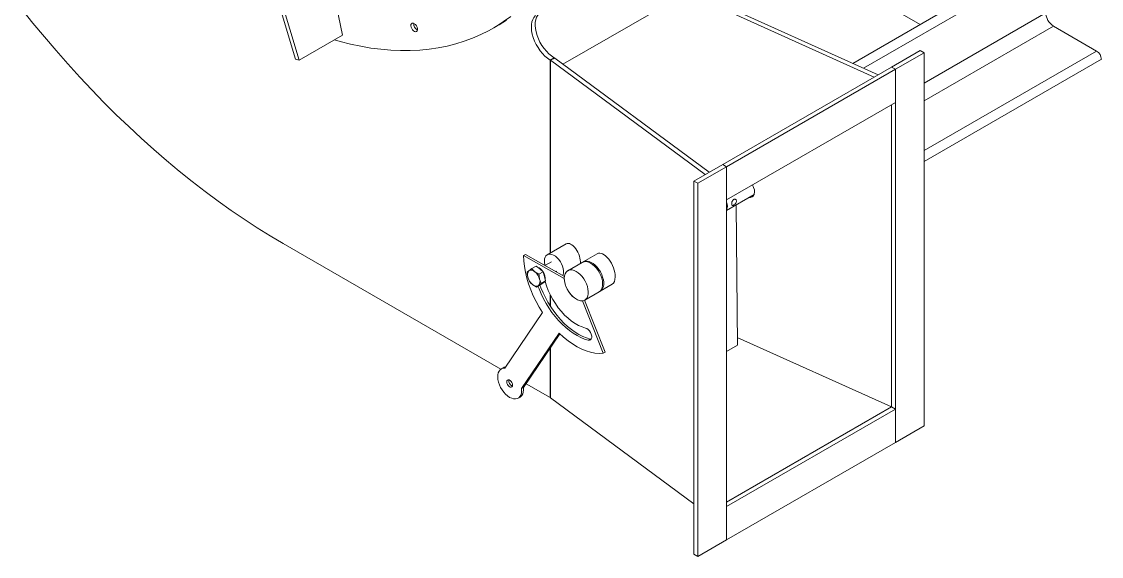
# Model space of a CAD drawing. Header units: millimetres. Extents: x 34 to 332, y 38 to 228.
# Drawn here: x 289.94 to 329.74, y 38.25 to 57.97 of the extents above; entities that cross this region are included whole.
import ezdxf

# ---------------------------------------------------------------- set-up
doc = ezdxf.new("R2010")
doc.units = ezdxf.units.MM

msp = doc.modelspace()

# ---------------------------------------------------------------- linework, layer by layer
at = {"color": 7, "linetype": 'Continuous', "lineweight": 15}
for p, q in [((301.768, 57.468), (300.518, 63.577)), ((314.988, 62.53), (323.062, 57.869)), ((298.337, 62.268), (300.04, 56.586)), ((300.177, 56.55), (298.455, 62.294)), ((327.517, 60.441), (320.579, 56.435)), ((321.372, 55.931), (314.09, 59.215)), ((321.515, 56.013), (314.213, 59.306)), ((309.889, 56.405), (314.069, 58.817)), ((309.889, 56.405), (314.069, 58.817)), ((307.344, 57.742), (307.45, 57.803)), ((327.976, 57.807), (329.567, 56.889)), ((301.768, 57.468), (300.177, 56.55)), ((304.518, 57.674), (304.535, 57.665)), ((300.177, 56.55), (300.04, 56.586)), ((309.427, 56.558), (309.568, 56.64)), ((309.427, 56.558), (309.433, 56.554)), ((309.433, 56.554), (309.583, 56.631)), ((309.439, 56.55), (309.596, 56.621)), ((315.143, 52.335), (309.439, 56.55)), ((309.568, 56.64), (309.583, 56.631)), ((315.286, 52.417), (309.596, 56.621)), ((322.006, 56.297), (323.067, 56.909)), ((322.148, 56.215), (323.208, 56.827)), ((323.208, 56.827), (323.067, 56.909)), ((323.208, 56.827), (323.208, 43.069)), ((329.744, 56.583), (323.208, 52.81)), ((315.784, 52.705), (322.006, 56.297)), ((315.925, 52.623), (322.148, 56.215)), ((322.148, 56.215), (322.006, 56.297)), ((322.148, 56.215), (322.148, 54.99)), ((322.148, 42.456), (322.148, 56.215)), ((322.148, 54.99), (315.925, 51.398)), ((322.006, 43.763), (322.006, 54.909)), ((314.723, 52.092), (315.784, 52.705)), ((314.864, 52.011), (315.925, 52.623)), ((315.925, 52.623), (315.784, 52.705)), ((315.925, 51.398), (315.925, 52.623)), ((315.925, 52.623), (315.925, 38.864)), ((314.864, 52.011), (314.723, 52.092)), ((314.723, 38.334), (314.723, 52.092)), ((314.864, 38.252), (314.864, 52.011)), ((315.925, 51.011), (316.944, 51.599)), ((316.277, 51.214), (316.325, 46.043)), ((299.586, 49.787), (307.603, 45.159)), ((310.012, 49.78), (309.318, 49.379)), ((308.443, 49.345), (308.513, 49.386)), ((308.513, 49.386), (309.95, 48.574)), ((311.159, 49.414), (310.644, 49.117)), ((308.443, 49.345), (309.945, 48.496)), ((309.468, 49.119), (309.229, 48.982)), ((310.605, 49.094), (310.075, 48.788)), ((308.75, 48.865), (308.643, 48.787)), ((308.909, 48.956), (308.75, 48.865)), ((309.011, 48.657), (308.86, 48.749)), ((308.909, 48.956), (309.04, 48.853)), ((309.17, 48.749), (309.011, 48.657)), ((309.04, 48.853), (309.17, 48.749)), ((309.17, 48.749), (309.214, 48.579)), ((309.214, 48.579), (309.257, 48.409)), ((309.633, 48.753), (309.668, 48.773)), ((309.937, 48.582), (309.953, 48.591)), ((308.664, 48.393), (308.774, 48.277)), ((309.084, 48.277), (308.925, 48.185)), ((308.925, 48.185), (308.991, 48.239)), ((309.171, 48.343), (309.084, 48.277)), ((309.257, 48.409), (309.098, 48.317)), ((309.165, 48.339), (309.18, 48.347)), ((309.257, 48.409), (309.171, 48.343)), ((311.269, 48.034), (311.707, 48.287)), ((310.7, 47.705), (311.23, 48.011)), ((310.612, 47.678), (311.377, 45.742)), ((310.69, 47.7), (311.448, 45.783)), ((307.753, 45.197), (309.141, 47.242)), ((309.757, 46.486), (308.369, 44.441)), ((309.783, 46.461), (308.44, 44.482)), ((310.9, 46.267), (310.829, 46.226)), ((310.935, 46.264), (310.9, 46.267)), ((316.323, 46.326), (322.005, 43.762)), ((311.377, 45.742), (311.448, 45.783)), ((316.325, 46.043), (315.925, 45.812)), ((307.689, 45.21), (307.619, 45.169)), ((308.534, 44.621), (309.427, 44.106)), ((308.369, 44.441), (308.44, 44.482)), ((308.244, 44.086), (308.314, 44.127)), ((309.439, 44.098), (314.723, 40.193)), ((315.925, 40.252), (322.006, 43.763)), ((322.005, 43.762), (315.925, 40.252)), ((315.925, 40.089), (322.148, 43.681)), ((322.148, 43.681), (322.006, 43.763)), ((322.148, 43.681), (322.148, 42.456)), ((323.208, 43.069), (322.148, 42.456)), ((322.148, 42.456), (315.925, 38.864)), ((315.925, 38.864), (315.925, 40.089)), ((315.925, 38.864), (314.864, 38.252)), ((314.864, 38.252), (314.723, 38.334))]:
    msp.add_line(p, q, dxfattribs=at)
at = {"color": 8, "linetype": 'Continuous', "lineweight": 15}
for p, q in [((327.694, 60.135), (320.976, 56.256)), ((327.694, 58.297), (323.208, 55.708)), ((327.976, 57.807), (323.208, 55.055)), ((309.427, 49.442), (309.427, 56.558)), ((309.439, 49.449), (309.439, 56.55)), ((329.567, 56.889), (323.208, 53.218)), ((309.427, 47.484), (309.427, 47.9)), ((309.439, 47.465), (309.439, 47.876)), ((309.427, 44.106), (309.427, 45.936)), ((309.439, 44.098), (309.439, 45.953))]:
    msp.add_line(p, q, dxfattribs=at)
at = {"color": 7, "linetype": 'Continuous', "lineweight": 15, "flags": 128}
for points in [[(289.94, 58.443), (290.357, 57.921), (290.779, 57.409), (291.208, 56.906), (291.643, 56.413), (292.082, 55.929), (292.527, 55.456), (292.976, 54.993), (293.43, 54.542), (293.887, 54.101), (294.349, 53.672), (294.814, 53.255), (295.282, 52.85), (295.753, 52.457), (296.227, 52.077), (296.702, 51.709), (297.18, 51.355), (297.659, 51.014), (298.14, 50.686), (298.621, 50.372), (299.104, 50.072), (299.586, 49.787)], [(307.974, 58.161), (307.71, 57.972), (307.437, 57.797), (307.155, 57.638), (306.865, 57.494), (306.566, 57.365), (306.259, 57.252), (305.945, 57.155), (305.623, 57.074), (305.294, 57.008), (304.958, 56.959), (304.615, 56.926), (304.267, 56.908), (303.913, 56.907), (303.553, 56.922), (303.188, 56.953), (302.819, 57), (302.445, 57.063), (302.067, 57.142), (301.686, 57.236), (301.47, 57.296)], [(309.427, 56.558), (309.329, 56.624), (309.233, 56.704), (309.142, 56.797), (309.056, 56.901), (308.977, 57.014), (308.907, 57.134), (308.848, 57.258), (308.799, 57.385), (308.763, 57.511), (308.74, 57.634), (308.731, 57.752), (308.734, 57.863), (308.752, 57.964), (308.782, 58.054), (308.826, 58.131), (308.88, 58.193)], [(309.568, 56.64), (309.47, 56.706), (309.375, 56.786), (309.283, 56.879), (309.197, 56.983), (309.118, 57.096), (309.049, 57.216), (308.989, 57.34), (308.941, 57.466), (308.905, 57.592), (308.882, 57.716), (308.872, 57.834), (308.876, 57.945), (308.893, 58.046), (308.924, 58.136), (308.967, 58.213), (309.022, 58.275)], [(304.35, 57.667), (304.388, 57.629), (304.429, 57.604), (304.468, 57.595), (304.501, 57.604), (304.524, 57.63), (304.535, 57.668), (304.533, 57.717), (304.517, 57.769), (304.491, 57.82), (304.455, 57.864), (304.415, 57.896), (304.375, 57.913), (304.339, 57.913), (304.31, 57.895), (304.293, 57.863), (304.288, 57.819), (304.297, 57.768), (304.319, 57.715), (304.35, 57.667)], [(307.816, 58.033), (307.543, 57.858), (307.45, 57.803)], [(309.214, 49.15), (309.22, 49.224), (309.239, 49.287), (309.27, 49.339), (309.312, 49.376), (309.363, 49.397), (309.421, 49.402), (309.484, 49.391), (309.551, 49.364), (309.618, 49.321), (309.683, 49.265), (309.744, 49.198), (309.799, 49.121), (309.846, 49.038), (309.882, 48.952), (309.907, 48.865), (309.92, 48.782), (309.92, 48.704), (309.907, 48.635), (309.896, 48.605)], [(309.141, 47.242), (309.017, 47.445), (308.903, 47.653), (308.8, 47.866), (308.709, 48.081), (308.63, 48.298), (308.565, 48.515), (308.513, 48.729), (308.475, 48.94), (308.452, 49.146), (308.443, 49.345)], [(309.238, 48.987), (309.22, 49.069), (309.214, 49.15)], [(310.625, 49.104), (310.665, 49.127), (310.725, 49.144), (310.792, 49.144), (310.864, 49.128), (310.938, 49.096), (311.013, 49.049), (311.086, 48.989), (311.156, 48.916), (311.22, 48.834), (311.276, 48.744), (311.323, 48.65), (311.359, 48.553), (311.384, 48.457), (311.397, 48.365), (311.397, 48.278), (311.384, 48.2), (311.359, 48.133), (311.323, 48.078), (311.276, 48.038), (311.249, 48.024)], [(311.23, 48.011), (311.276, 48.047), (311.314, 48.099), (311.341, 48.164), (311.356, 48.24), (311.359, 48.325), (311.348, 48.417), (311.326, 48.512), (311.291, 48.609), (311.246, 48.704), (311.191, 48.795), (311.129, 48.879), (311.06, 48.953), (310.987, 49.016), (310.913, 49.066)], [(310.382, 48.76), (310.308, 48.794), (310.235, 48.814), (310.167, 48.816), (310.106, 48.803), (310.052, 48.773), (310.008, 48.728), (309.975, 48.67), (309.954, 48.599), (309.945, 48.518), (309.949, 48.429), (309.966, 48.335), (309.995, 48.239), (310.035, 48.142), (310.085, 48.049), (310.144, 47.961), (310.209, 47.882), (310.28, 47.813), (310.354, 47.757), (310.429, 47.714), (310.503, 47.687), (310.573, 47.676), (310.639, 47.682), (310.696, 47.704), (310.745, 47.741), (310.784, 47.793), (310.811, 47.858), (310.826, 47.934), (310.828, 48.019), (310.818, 48.111), (310.795, 48.206), (310.761, 48.303), (310.716, 48.398), (310.661, 48.489), (310.598, 48.573), (310.53, 48.647), (310.457, 48.71), (310.382, 48.76)], [(308.975, 48.214), (309.013, 48.114), (309.089, 47.934), (309.175, 47.756), (309.271, 47.582), (309.375, 47.413), (309.487, 47.251), (309.607, 47.096), (309.732, 46.951), (309.862, 46.815), (309.997, 46.691), (310.134, 46.579), (310.274, 46.48), (310.414, 46.394), (310.554, 46.323), (310.693, 46.267), (310.829, 46.226)], [(310.9, 46.267), (310.764, 46.308), (310.625, 46.364), (310.485, 46.435), (310.344, 46.52), (310.205, 46.62), (310.067, 46.732), (309.933, 46.856), (309.803, 46.992), (309.677, 47.137), (309.558, 47.292), (309.446, 47.454), (309.342, 47.623), (309.246, 47.797), (309.16, 47.974), (309.084, 48.155), (309.046, 48.255)], [(309.211, 48.374), (309.192, 48.355), (309.18, 48.347)], [(310.731, 46.675), (310.603, 46.715), (310.473, 46.771), (310.342, 46.844), (310.212, 46.933), (310.083, 47.037), (309.958, 47.154), (309.838, 47.283), (309.724, 47.423), (309.617, 47.573), (309.519, 47.73), (309.431, 47.892), (309.353, 48.059), (309.287, 48.228), (309.235, 48.392)], [(309.945, 48.496), (309.953, 48.403), (309.973, 48.306), (310.007, 48.206), (310.052, 48.108), (310.107, 48.014), (310.17, 47.927), (310.24, 47.85), (310.315, 47.785), (310.392, 47.734), (310.469, 47.698), (310.543, 47.679), (310.612, 47.678)], [(310.829, 46.226), (310.875, 46.224), (310.913, 46.24), (310.941, 46.273), (310.955, 46.32), (310.955, 46.378), (310.941, 46.442), (310.914, 46.507), (310.876, 46.567), (310.831, 46.617), (310.781, 46.655), (310.731, 46.675)], [(311.377, 45.742), (311.229, 45.736), (311.075, 45.749), (310.915, 45.781), (310.752, 45.83), (310.586, 45.898), (310.418, 45.984), (310.25, 46.086), (310.083, 46.204), (309.918, 46.338), (309.757, 46.486)], [(308.369, 44.441), (308.373, 44.352), (308.363, 44.272), (308.342, 44.201), (308.308, 44.143), (308.263, 44.099), (308.209, 44.07), (308.147, 44.057), (308.078, 44.061), (308.005, 44.082), (307.93, 44.118), (307.855, 44.168), (307.783, 44.232), (307.714, 44.308), (307.652, 44.393), (307.598, 44.484), (307.554, 44.58), (307.52, 44.677), (307.499, 44.773), (307.49, 44.864), (307.493, 44.949), (307.51, 45.024), (307.538, 45.088), (307.578, 45.138), (307.628, 45.174), (307.687, 45.194), (307.753, 45.197)], [(307.877, 44.764), (307.849, 44.753), (307.831, 44.726), (307.825, 44.687), (307.832, 44.642), (307.851, 44.594), (307.879, 44.551), (307.914, 44.517), (307.951, 44.496), (307.985, 44.491), (308.013, 44.502), (308.031, 44.529), (308.037, 44.568), (308.03, 44.613), (308.012, 44.661), (307.983, 44.704), (307.948, 44.738), (307.912, 44.759), (307.877, 44.764)], [(308.44, 44.482), (308.444, 44.393), (308.434, 44.312), (308.412, 44.242), (308.379, 44.184), (308.334, 44.14), (308.314, 44.127)]]:
    msp.add_lwpolyline(points, dxfattribs=at)
at = {"color": 7, "linetype": 'Continuous', "lineweight": 15}
for centre, radius, start, end in [((328.308, 58.325), 0.615, 182.6056, 237.3945), ((304.644, 57.889), 0.249, 176.0691, 243.9257), ((304.648, 57.891), 0.253, 176.4546, 239.0949), ((309.367, 56.452), 0.121, 53.5564, 56.923), ((309.426, 56.391), 0.286, 53.5683, 56.8987), ((329.36, 56.565), 0.384, 2.6054, 57.3946), ((315.61, 51.173), 0.345, 335.6216, 24.3784), ((310.735, 48.819), 0.304, 54.2368, 115.2845), ((308.809, 48.635), 0.225, 137.4527, 201.9189), ((308.727, 48.627), 0.18, 42.4932, 117.7184), ((308.521, 48.341), 0.531, 14.654, 50.2396), ((308.835, 48.562), 0.377, 31.2211, 71.6767), ((308.813, 48.494), 0.433, 355.1544, 33.6988), ((309.114, 48.685), 0.531, 194.6537, 230.2397), ((308.907, 48.399), 0.18, 222.4926, 297.719), ((308.826, 48.391), 0.225, 317.4522, 21.9189), ((307.799, 45.018), 0.221, 94.6867, 119.6939), ((308.1, 44.725), 0.203, 169.4283, 250.5663), ((309.362, 43.994), 0.129, 53.6513, 60.1023)]:
    msp.add_arc(centre, radius, start, end, dxfattribs=at)
for centre, major_axis, ratio, start_param, end_param in [((316.643, 51.838), (-0.241, 0.321), 0.642739, 2.599977, 4.579004), ((316.766, 51.929), (-0.241, 0.321), 0.642603, 2.70845, 2.835729), ((316.766, 51.929), (-0.241, 0.321), 0.642739, 2.708228, 2.835385), ((310.231, 49.329), (-0.209, 0.456), 0.503274, 3.863497, 6.33092), ((311.433, 48.85), (-0.261, 0.57), 0.503274, 3.974807, 6.33092), ((311.433, 48.85), (-0.261, 0.57), 0.503274, 3.189328, 3.974807)]:
    msp.add_ellipse(centre, major_axis=major_axis, ratio=ratio, start_param=start_param, end_param=end_param, dxfattribs=at)
for points, knots in [([(316.115, 51.25), (316.115, 51.262), (316.116, 51.286), (316.126, 51.327), (316.142, 51.366), (316.165, 51.398), (316.194, 51.419), (316.225, 51.425), (316.254, 51.418), (316.278, 51.399), (316.292, 51.37), (316.292, 51.335), (316.28, 51.299), (316.257, 51.265), (316.227, 51.234), (316.196, 51.21), (316.167, 51.196), (316.144, 51.191), (316.128, 51.199), (316.117, 51.218), (316.115, 51.24), (316.115, 51.25)], [0, 0, 0, 0, 0.051722, 0.103381, 0.156663, 0.211449, 0.264367, 0.314887, 0.366243, 0.420274, 0.474812, 0.526979, 0.577655, 0.629682, 0.684062, 0.738299, 0.78975, 0.840251, 0.892966, 0.947713, 1, 1, 1, 1]), ([(308.643, 48.787), (308.641, 48.785), (308.612, 48.763), (308.594, 48.747), (308.577, 48.733)], [0, 0, 0, 0, 0.070213, 1, 1, 1, 1]), ([(308.577, 48.733), (308.58, 48.685), (308.583, 48.623), (308.597, 48.565), (308.6, 48.551)], [0, 0, 0, 0, 0.758147, 1, 1, 1, 1]), ([(308.86, 48.749), (308.857, 48.751), (308.813, 48.787), (308.781, 48.827), (308.75, 48.865)], [0, 0, 0, 0, 0.070213, 1, 1, 1, 1]), ([(309.034, 48.475), (309.031, 48.489), (309.017, 48.547), (309.014, 48.61), (309.011, 48.657)], [0, 0, 0, 0, 0.241852, 1, 1, 1, 1]), ([(308.6, 48.551), (308.614, 48.508), (308.632, 48.452), (308.659, 48.404), (308.664, 48.393)], [0, 0, 0, 0, 0.7762881, 1, 1, 1, 1]), ([(308.774, 48.277), (308.777, 48.275), (308.822, 48.24), (308.875, 48.211), (308.925, 48.185)], [0, 0, 0, 0, 0.070213, 1, 1, 1, 1]), ([(308.991, 48.239), (308.993, 48.241), (309.023, 48.263), (309.062, 48.291), (309.098, 48.317)], [0, 0, 0, 0, 0.070218, 1, 1, 1, 1]), ([(309.098, 48.317), (309.092, 48.328), (309.066, 48.376), (309.048, 48.432), (309.034, 48.475)], [0, 0, 0, 0, 0.223716, 1, 1, 1, 1])]:
    msp.add_open_spline(points, degree=3, knots=knots, dxfattribs=at)

doc.saveas('drawing.dxf')
